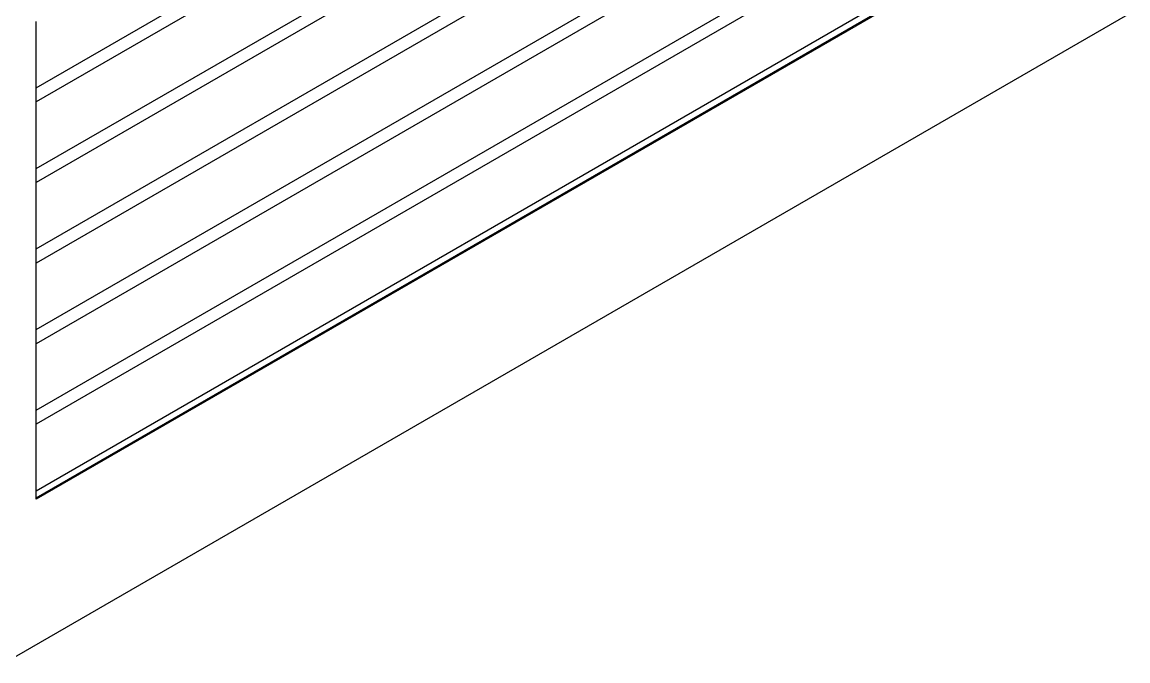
# Model space of a CAD drawing. Header units: inches. Extents: x 17 to 4615, y 5 to 3256.
# Drawn here: x 2881 to 3520, y 1541 to 1909 of the extents above; entities that cross this region are included whole.
import ezdxf

# ---------------------------------------------------------------- set-up
doc = ezdxf.new("R2010")
doc.units = ezdxf.units.IN
doc.header["$MEASUREMENT"] = 0

msp = doc.modelspace()

# ---------------------------------------------------------------- linework, layer by layer
for p, q in [((2889.04, 1871.54), (3502.8, 2225.9)), ((3502.8, 2217.73), (2889.04, 1863.37)), ((2889.04, 1825), (3502.8, 2179.36)), ((3502.8, 2171.19), (2889.04, 1816.83)), ((2889.04, 1778.46), (3502.8, 2132.82)), ((3502.8, 2124.65), (2889.04, 1770.29)), ((2889.04, 1731.92), (3502.8, 2086.28)), ((3502.8, 2078.11), (2889.04, 1723.75)), ((2889.04, 1685.38), (3502.8, 2039.74)), ((3502.8, 2031.57), (2889.04, 1677.21)), ((2889.04, 1638.84), (3502.8, 1993.2)), ((2889.04, 1634.75), (3502.8, 1989.11)), ((3503.51, 1988.7), (2889.04, 1633.94)), ((2872.91, 1540.53), (3519.63, 1913.91)), ((2889.04, 1871.54), (2889.04, 1909.91)), ((2889.04, 1863.37), (2889.04, 1871.54)), ((2889.04, 1825), (2889.04, 1863.37)), ((2889.04, 1816.83), (2889.04, 1825)), ((2889.04, 1778.46), (2889.04, 1816.83)), ((2889.04, 1770.29), (2889.04, 1778.46)), ((2889.04, 1731.92), (2889.04, 1770.29)), ((2889.04, 1723.75), (2889.04, 1731.92)), ((2889.04, 1685.38), (2889.04, 1723.75)), ((2889.04, 1677.21), (2889.04, 1685.38)), ((2889.04, 1638.84), (2889.04, 1677.21)), ((2889.04, 1634.75), (2889.04, 1638.84)), ((2889.04, 1633.94), (2889.04, 1634.75))]:
    msp.add_line(p, q)

doc.saveas('drawing.dxf')
